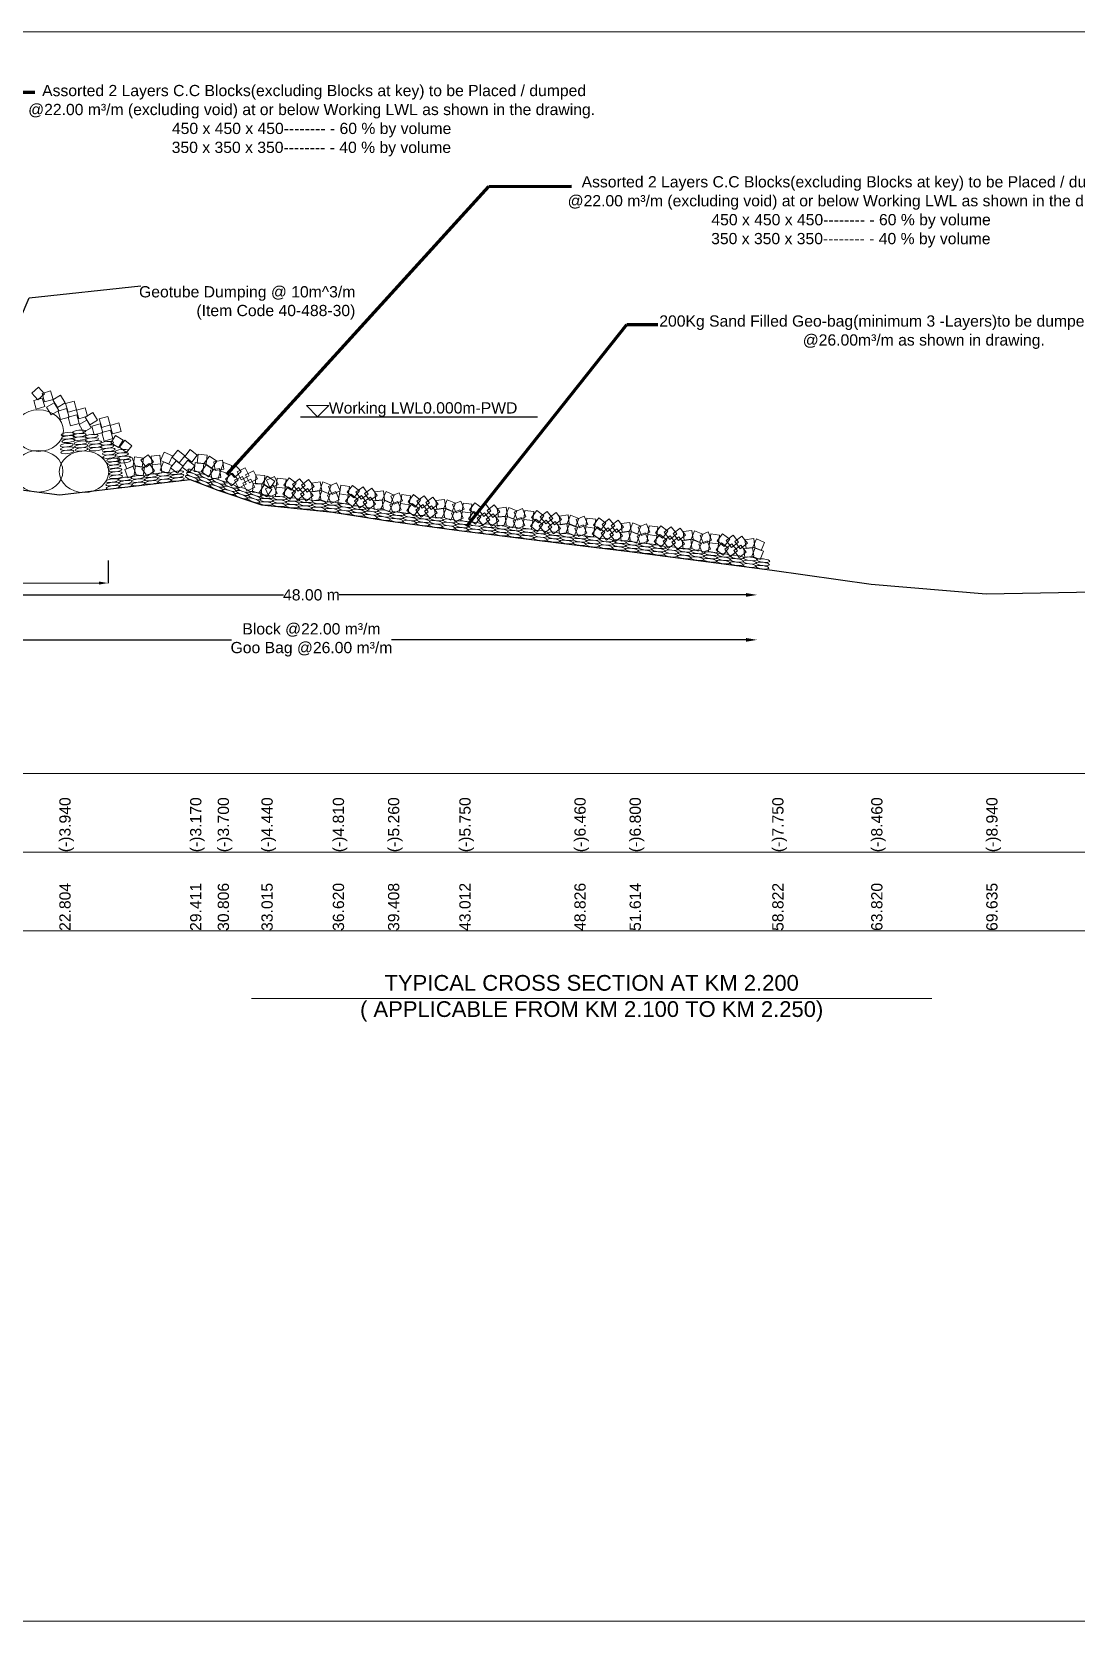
# Model space of a CAD drawing. Header units: inches. Extents: x 91231 to 269365, y -29123 to -11572.
# Drawn here: x 165562 to 170205, y -23047 to -15976 of the extents above; entities that cross this region are included whole.
import ezdxf

# ---------------------------------------------------------------- set-up
doc = ezdxf.new("R2010")
doc.units = ezdxf.units.IN
doc.header["$LTSCALE"] = 7
doc.header["$MEASUREMENT"] = 0
doc.header["$PDMODE"] = 3
for name, color, linetype, lineweight in [('Cross section Data Border', 7, 'Continuous', 9), ('Cross Section Labels', 7, 'Continuous', 9), ('Existing_Bed_Level for Xsection', 7, 'Continuous', 25), ('Long Section Labels', 7, 'Continuous', 9)]:
    doc.layers.add(name, color=color, linetype=linetype, lineweight=lineweight)
doc.styles.get("Standard").update_dxf_attribs({"font": 'arial.ttf'})
doc.dimstyles.new('Appron Lebeling Style', dxfattribs={"dimtxt": 50, "dimasz": 50, "dimexe": 0.18, "dimexo": 0.0625, "dimgap": 0.09, "dimtad": 0, "dimtih": 1, "dimtoh": 1, "dimdec": 4, "dimzin": 0, "dimdsep": 46, "dimtxsty": 'Standard', "dimcen": 0.09, "dimse1": 1, "dimse2": 1, "dimadec": 0, "dimazin": 0, "dimtfac": 1, "dimtdec": 4, "dimtofl": 0, "dimtmove": 0, "dimatfit": 3, "dimfxl": 1, "dimtolj": 1, "dimtzin": 0, "dimarcsym": 0})
doc.dimstyles.get("Standard").update_dxf_attribs({"dimtxt": 0.18, "dimasz": 0.18, "dimexe": 0.18, "dimexo": 0.0625, "dimgap": 0.09, "dimtad": 0, "dimtih": 1, "dimtoh": 1, "dimdec": 4, "dimzin": 0, "dimdsep": 46, "dimtxsty": 'Standard', "dimcen": 0.09, "dimadec": 0, "dimazin": 0, "dimtfac": 1, "dimtdec": 4, "dimtofl": 0, "dimtmove": 0, "dimatfit": 3, "dimfxl": 1, "dimtolj": 1, "dimtzin": 0, "dimarcsym": 0})

# ---------------------------------------------------------------- blocks, each defined once
blk = doc.blocks.new('*D3')
at = {"layer": 'Cross Section Labels', "color": 0, "lineweight": -2}
for p, q in [((164873.2, -18481.3), (166681.5, -18481.3)), ((168736.9, -18481.3), (166928.7, -18481.3))]:
    blk.add_line(p, q, dxfattribs=at)
at = {"layer": 'Cross Section Labels', "color": 0}
for points in [[(164873.2, -18473), (164873.2, -18489.6), (164823.2, -18481.3)], [(168736.9, -18473), (168736.9, -18489.6), (168786.9, -18481.3)]]:
    blk.add_solid(points, dxfattribs=at)
at = {"layer": 'Defpoints', "color": 0}
for p in [(164823.2, -17689.3), (168786.9, -18362.5), (168786.9, -18481.3)]:
    blk.add_point(p, dxfattribs=at)
at = {"layer": 'Cross Section Labels', "color": 0, "insert": (166805.1, -18481.3), "char_height": 50, "attachment_point": 5}
blk.add_mtext('\\A1;48.00 m', dxfattribs=at)
blk = doc.blocks.new('*D4')
at = {"layer": 'Cross Section Labels', "color": 0, "lineweight": -2}
for p, q in [((164873.2, -18681.3), (166449.5, -18681.3)), ((168736.9, -18681.3), (167160.7, -18681.3))]:
    blk.add_line(p, q, dxfattribs=at)
at = {"layer": 'Cross Section Labels', "color": 0}
for points in [[(164873.2, -18673), (164873.2, -18689.6), (164823.2, -18681.3)], [(168736.9, -18673), (168736.9, -18689.6), (168786.9, -18681.3)]]:
    blk.add_solid(points, dxfattribs=at)
at = {"layer": 'Defpoints', "color": 0}
for p in [(164823.2, -17689.3), (168786.9, -18362.5), (168786.9, -18681.3)]:
    blk.add_point(p, dxfattribs=at)
at = {"layer": 'Cross Section Labels', "color": 0, "insert": (166805.1, -18681.3), "char_height": 50, "attachment_point": 5}
blk.add_mtext('\\A1;Block @22.00 m³/m ^JGoo Bag @26.00 m³/m ', dxfattribs=at)
blk = doc.blocks.new('*D13')
at = {"layer": 'Defpoints', "color": 0}
for p in [(164823.2, -18340.6), (165900.8, -18328.1), (165900.8, -18428.6)]:
    blk.add_point(p, dxfattribs=at)
at = {"layer": 'Long Section Labels', "color": 0, "lineweight": -2}
for p, q in [((164823.2, -18340.7), (164823.2, -18428.8)), ((165900.8, -18328.1), (165900.8, -18428.8))]:
    blk.add_line(p, q, dxfattribs=at)
at = {"layer": 'Long Section Labels', "color": 0, "lineweight": 0}
for p, q in [((164863.2, -18428.6), (165273.6, -18428.6)), ((165860.8, -18428.6), (165450.5, -18428.6))]:
    blk.add_line(p, q, dxfattribs=at)
at = {"layer": 'Long Section Labels', "color": 0}
for points in [[(164863.2, -18421.9), (164863.2, -18435.2), (164823.2, -18428.6)], [(165860.8, -18421.9), (165860.8, -18435.2), (165900.8, -18428.6)]]:
    blk.add_solid(points, dxfattribs=at)
at = {"layer": 'Long Section Labels', "color": 0, "insert": (165362, -18428.6), "char_height": 40, "attachment_point": 5}
blk.add_mtext('\\A1;12.50m', dxfattribs=at)

msp = doc.modelspace()

# ---------------------------------------------------------------- linework, layer by layer
at = {"layer": 'Cross section Data Border'}
msp.add_lwpolyline([(163150.86651, -19276.02842), (172097.14178, -19276.02842), (172097.14178, -19976.02842), (163150.86651, -19976.02842)], close=True, dxfattribs=at)
msp.add_lwpolyline([(163150.86651, -19626.02842), (172097.14178, -19626.02842)], dxfattribs=at)
at = {"layer": 'Cross Section Labels'}
for points in [[(163050.86651, -15976.02842), (173050.86651, -15976.02842), (173050.86651, -23047.02842), (163050.86651, -23047.02842)], [(166832.40697, -17689.30842), (166882.40697, -17639.30842), (166782.40697, -17639.30842)]]:
    msp.add_lwpolyline(points, close=True, dxfattribs=at)
msp.add_lwpolyline([(166538.86651, -20276.02842), (168050.86651, -20276.02842), (169562.86651, -20276.02842)], dxfattribs=at)
at = {"layer": 'Existing_Bed_Level for Xsection'}
for points in [[(164050.86651, -17369.60442), (164240.98907, -17392.22042), (164434.51876, -17505.56442), (164557.51413, -17504.06842), (164804.464, -17600.42842), (164874.44354, -17932.36442), (164997.51413, -17942.92442), (165120.82145, -18004.70042), (165314.40875, -17977.86042), (165437.51413, -18003.73242), (165684.22288, -18036.02842), (166265.67178, -17968.26842), (166388.42837, -18014.90842), (166582.84716, -18080.02842), (166900.04482, -18112.58842), (167145.42878, -18152.18842), (167462.53725, -18195.30842), (167974.22171, -18257.78842), (168219.54188, -18287.70842), (168853.82943, -18371.30842), (169293.67937, -18433.78842), (169805.37314, -18476.02842), (170367.82952, -18465.46842)], [(166756.26964, -17689.30842), (167809.82983, -17689.30842)]]:
    msp.add_lwpolyline(points, dxfattribs=at)
at = {"layer": 'Long Section Labels'}
for points in [[(165591.14516, -17557.19943), (165562.02002, -17584.03014), (165588.85073, -17613.15527), (165617.97586, -17586.32456)], [(165619.1934, -17643.65923), (165608.4952, -17605.5317), (165570.36767, -17616.2299), (165581.06587, -17654.35743)], [(165656.09237, -17612.19166), (165645.39417, -17574.06413), (165607.26664, -17584.76233), (165617.96484, -17622.88986)], [(165709.7961, -17627.29228), (165689.58747, -17593.23686), (165655.53205, -17613.44549), (165675.74068, -17647.50091)], [(165682.00657, -17660.54954), (165661.79794, -17626.49412), (165627.74252, -17646.70275), (165647.95115, -17680.75816)], [(165716.57709, -17652.61365), (165678.44106, -17663.28149), (165689.10889, -17701.41752), (165727.24492, -17690.74969)], [(165750.37908, -17619.26777), (165712.24304, -17629.93561), (165722.91087, -17668.07164), (165761.04691, -17657.40381)], [(165809.10548, -17686.56065), (165798.40728, -17648.43312), (165760.27975, -17659.13131), (165770.97795, -17697.25884)], [(165853.82693, -17703.95845), (165833.6183, -17669.90304), (165799.56288, -17690.11167), (165819.77151, -17724.16708)], [(165772.20651, -17718.02821), (165761.50831, -17679.90068), (165723.38078, -17690.59888), (165734.07897, -17728.72641)], [(165826.0374, -17737.21571), (165805.82877, -17703.1603), (165771.77335, -17723.36892), (165791.98198, -17757.42434)], [(165866.2808, -17720.4765), (165828.14476, -17731.14433), (165838.81259, -17769.28037), (165876.94863, -17758.61253)], [(165900.08279, -17687.13062), (165861.94675, -17697.79845), (165872.61458, -17735.93449), (165910.75062, -17725.26665)], [(165921.91021, -17785.89105), (165911.21202, -17747.76352), (165873.08448, -17758.46172), (165883.78268, -17796.58925)], [(165958.80918, -17754.42349), (165948.11099, -17716.29596), (165909.98346, -17726.99415), (165920.68165, -17765.12169)], [(165967.78611, -17792.61091), (165934.3104, -17771.45586), (165913.15534, -17804.93157), (165946.63106, -17826.08663)], [(165975.81461, -17792.79176), (165951.2303, -17823.83643), (165982.27497, -17848.42075), (166006.85928, -17817.37608)], [(166006.97035, -17869.01397), (165970.16612, -17883.62933), (165984.78147, -17920.43356), (166021.5857, -17905.8182)], [(166057.67939, -17873.43084), (166018.50062, -17867.67027), (166012.74005, -17906.84904), (166051.91882, -17912.60961)], [(166078.62789, -17857.85417), (166046.84158, -17881.47175), (166070.45916, -17913.25807), (166102.24548, -17889.64048)], [(166131.25233, -17859.01348), (166091.91852, -17863.5973), (166096.50234, -17902.93111), (166135.83615, -17898.34729)], [(166186.75224, -17862.13753), (166150.38686, -17846.46211), (166134.71143, -17882.82749), (166171.07682, -17898.50291)], [(166203.22374, -17884.22559), (166178.63943, -17915.27026), (166209.6841, -17939.85458), (166234.26841, -17908.80991)], [(166210.97293, -17837.3804), (166186.38862, -17868.42507), (166217.43329, -17893.00938), (166242.0176, -17861.96471)], [(166286.23351, -17906.30719), (166255.16927, -17881.7476), (166230.60969, -17912.81184), (166261.67393, -17937.37142)], [(166297.59228, -17859.16145), (166266.52804, -17834.60187), (166241.96846, -17865.66611), (166273.03269, -17890.22569)], [(166340.98055, -17859.38392), (166301.58274, -17855.38743), (166297.58624, -17894.78525), (166336.98406, -17898.78174)], [(166383.94399, -17886.67968), (166351.83202, -17863.50682), (166328.65917, -17895.61879), (166360.77114, -17918.79165)], [(166409.71449, -17882.51381), (166370.61969, -17888.81916), (166376.92504, -17927.91395), (166416.01983, -17921.6086)], [(166011.55417, -17908.34778), (165974.74994, -17922.96314), (165989.3653, -17959.76737), (166026.16953, -17945.15201)], [(166062.26321, -17912.76465), (166023.08444, -17907.00408), (166017.32388, -17946.18285), (166056.50264, -17951.94342)], [(166083.21172, -17897.18798), (166051.4254, -17920.80556), (166075.04299, -17952.59188), (166106.8293, -17928.97429)], [(166135.83615, -17898.34729), (166096.50234, -17902.93111), (166101.08617, -17942.26492), (166140.41998, -17937.6811)], [(166183.81537, -17905.3773), (166147.44999, -17889.70188), (166131.77457, -17926.06726), (166168.13995, -17941.74268)], [(166326.91591, -17896.40211), (166287.51809, -17892.40562), (166283.5216, -17931.80343), (166322.91942, -17935.79992)], [(166369.87935, -17923.69786), (166337.76738, -17900.525), (166314.59452, -17932.63697), (166346.70649, -17955.80983)], [(166395.64984, -17919.53199), (166356.55505, -17925.83734), (166362.86039, -17964.93213), (166401.95518, -17958.62679)], [(166438.97705, -17942.74661), (166401.42741, -17930.16947), (166388.85027, -17967.71911), (166426.39991, -17980.29625)], [(166451.55419, -17905.19697), (166414.00455, -17892.61983), (166401.42741, -17930.16947), (166438.97705, -17942.74661)], [(166479.41298, -17969.51155), (166453.16485, -17939.86032), (166423.51362, -17966.10845), (166449.76175, -17995.75968)], [(166491.99013, -17931.96191), (166465.74199, -17902.31068), (166436.09076, -17928.55881), (166462.33889, -17958.21004)], [(166497.9169, -17953.83908), (166462.46488, -17971.48319), (166480.10899, -18006.9352), (166515.56101, -17989.29109)], [(166510.49404, -17916.28944), (166475.04202, -17933.93355), (166492.68613, -17969.38556), (166528.13815, -17951.74145)], [(166565.69487, -17964.29745), (166548.02253, -17928.8595), (166512.58458, -17946.53183), (166530.25692, -17981.96979)], [(166597.66334, -17949.4399), (166558.13748, -17947.01781), (166555.71539, -17986.54366), (166595.24125, -17988.96576)], [(166641.68118, -17975.00052), (166608.6706, -17953.12675), (166586.79683, -17986.13733), (166619.80741, -18008.0111)], [(166641.06261, -17953.99116), (166604.91575, -17970.16412), (166621.08871, -18006.31098), (166657.23557, -17990.13802)], [(166553.11773, -18001.84709), (166535.44539, -17966.40914), (166500.00744, -17984.08147), (166517.67977, -18019.51943)], [(166585.0862, -17986.98954), (166545.56034, -17984.56745), (166543.13825, -18024.0933), (166582.66411, -18026.5154)], [(166629.10404, -18012.55016), (166596.09346, -17990.67639), (166574.21969, -18023.68697), (166607.23027, -18045.56074)], [(166637.01896, -17993.38417), (166600.8721, -18009.55713), (166617.04506, -18045.70399), (166653.19192, -18029.53103)], [(166688.14334, -18005.91305), (166648.75033, -18001.8694), (166644.70668, -18041.26241), (166684.09969, -18045.30606)], [(166692.18699, -17966.52005), (166652.79398, -17962.4764), (166648.75033, -18001.8694), (166688.14334, -18005.91305)], [(166733.46131, -18023.16727), (166701.35391, -17999.98808), (166678.17472, -18032.09549), (166710.28213, -18055.27467)], [(166737.50496, -17983.77426), (166705.39756, -17960.59508), (166682.21837, -17992.70248), (166714.32578, -18015.88167)], [(166748.08141, -18003.82111), (166717.3571, -18028.80465), (166742.34064, -18059.52895), (166773.06494, -18034.54541)], [(166752.12506, -17964.4281), (166721.40075, -17989.41164), (166746.38429, -18020.13594), (166777.10859, -17995.15241)], [(166812.46023, -18038.56688), (166787.45223, -18007.86248), (166756.74783, -18032.87048), (166781.75583, -18063.57488)], [(166816.50388, -17999.17387), (166791.49588, -17968.46948), (166760.79148, -17993.47747), (166785.79948, -18024.18187)], [(166840.39623, -18017.06549), (166801.3002, -18023.36313), (166807.59784, -18062.45916), (166846.69387, -18056.16153)], [(166844.43988, -17977.67249), (166805.34385, -17983.97013), (166811.64149, -18023.06616), (166850.73752, -18016.76852)], [(166888.94517, -18032.35979), (166851.94386, -18018.25084), (166837.83491, -18055.25216), (166874.83623, -18069.36111)], [(166892.98882, -17992.96679), (166855.98751, -17978.85784), (166841.87856, -18015.85916), (166878.87987, -18029.96811)], [(166912.77, -18021.68972), (166876.62314, -18037.86268), (166892.7961, -18074.00954), (166928.94295, -18057.83658)], [(166916.81365, -17982.29671), (166880.66679, -17998.46967), (166896.83975, -18034.61653), (166932.9866, -18018.44357)], [(166974.61728, -17998.93755), (166935.52308, -17992.62854), (166929.21407, -18031.72274), (166968.30827, -18038.03175)], [(167018.86463, -18018.77688), (166988.14759, -17993.78441), (166963.15512, -18024.50144), (166993.87215, -18049.49391)], [(167034.57622, -18000.30618), (167002.46208, -18023.47602), (167025.63192, -18055.59017), (167057.74607, -18032.42032)], [(167096.84382, -18038.70732), (167073.64841, -18006.61164), (167041.55272, -18029.80705), (167064.74813, -18061.90273)], [(167125.97347, -18018.85301), (167086.57929, -18022.8852), (167090.61147, -18062.27938), (167130.00565, -18058.24719)], [(167173.55945, -18036.92203), (167137.4335, -18020.70243), (167121.21389, -18056.82838), (167157.33984, -18073.04799)], [(167194.84914, -18026.37704), (167158.19046, -18041.35373), (167173.16715, -18078.01241), (167209.82583, -18063.03572)], [(166968.30827, -18038.03175), (166929.21407, -18031.72274), (166922.90506, -18070.81694), (166961.99926, -18077.12595)], [(167012.55562, -18057.87108), (166981.83858, -18032.8786), (166956.84611, -18063.59564), (166987.56314, -18088.58811)], [(167028.26721, -18039.40038), (166996.15307, -18062.57022), (167019.32291, -18094.68436), (167051.43706, -18071.51452)], [(167090.53481, -18077.80152), (167067.3394, -18045.70583), (167035.24371, -18068.90124), (167058.43912, -18100.99693)], [(167119.66445, -18057.94721), (167080.27027, -18061.9794), (167084.30246, -18101.37358), (167123.69664, -18097.34139)], [(167167.25044, -18076.01623), (167131.12449, -18059.79663), (167114.90488, -18095.92258), (167151.03083, -18112.14218)], [(167189.51349, -18065.61594), (167152.85481, -18080.59262), (167167.83149, -18117.2513), (167204.49017, -18102.27462)], [(167240.19866, -18079.81766), (167200.95976, -18074.482), (167195.62411, -18113.7209), (167234.863, -18119.05655)], [(167245.53431, -18040.57876), (167206.29542, -18035.24311), (167200.95976, -18074.482), (167240.19866, -18079.81766)], [(167284.92531, -18098.5514), (167253.59675, -18074.3299), (167229.37524, -18105.65846), (167260.70381, -18129.87996)], [(167290.26096, -18059.31251), (167258.9324, -18035.091), (167234.7109, -18066.41956), (167266.03946, -18090.64107)], [(167300.1731, -18079.696), (167268.64459, -18103.65666), (167292.60525, -18135.18517), (167324.13375, -18111.22451)], [(167305.50875, -18040.45711), (167273.98024, -18064.41777), (167297.9409, -18095.94627), (167329.46941, -18071.98561)], [(167363.37565, -18116.53807), (167339.38989, -18085.02865), (167307.88048, -18109.01441), (167331.86624, -18140.52383)], [(167368.71131, -18077.29917), (167344.72555, -18045.78976), (167313.21613, -18069.77551), (167337.20189, -18101.28493)], [(167392.00297, -18095.96607), (167352.72114, -18100.97588), (167357.73095, -18140.25771), (167397.01278, -18135.2479)], [(167397.33862, -18056.72718), (167358.0568, -18061.73699), (167363.0666, -18101.01881), (167402.34843, -18096.00901)], [(167440.02324, -18112.84711), (167403.50542, -18097.53016), (167388.18847, -18134.04798), (167424.70629, -18149.36493)], [(167445.35889, -18073.60821), (167408.84107, -18058.29127), (167393.52412, -18094.80909), (167430.04194, -18110.12603)], [(167469.5214, -18063.72662), (167432.86272, -18078.70331), (167447.8394, -18115.36199), (167484.49808, -18100.3853)], [(167518.59962, -18077.15241), (167479.29158, -18072.35264), (167474.49181, -18111.66068), (167513.79986, -18116.46045)], [(167563.57772, -18095.27414), (167531.92159, -18071.48235), (167508.1298, -18103.13848), (167539.78593, -18126.93027)], [(167578.56682, -18076.21245), (167547.36817, -18100.60106), (167571.75679, -18131.79971), (167602.95543, -18107.41109)], [(167642.26618, -18112.18873), (167617.85273, -18081.00951), (167586.67351, -18105.42297), (167611.08697, -18136.60218)], [(167670.61014, -18091.22805), (167631.40033, -18096.77337), (167636.94564, -18135.98318), (167676.15546, -18130.43786)], [(167718.85627, -18107.4523), (167682.13286, -18092.63505), (167667.3156, -18129.35846), (167704.03901, -18144.17572)], [(167742.8817, -18097.24195), (167706.43078, -18112.71743), (167721.90625, -18149.16835), (167758.35717, -18133.69287)], [(167464.18574, -18102.96552), (167427.52706, -18117.9422), (167442.50375, -18154.60088), (167479.16243, -18139.6242)], [(167513.79986, -18116.46045), (167474.49181, -18111.66068), (167469.69205, -18150.96872), (167509.00009, -18155.76849)], [(167558.77796, -18134.58218), (167527.12182, -18110.79039), (167503.33003, -18142.44652), (167534.98616, -18166.23832)], [(167573.76705, -18115.52049), (167542.56841, -18139.90911), (167566.95702, -18171.10775), (167598.15567, -18146.71914)], [(167637.46641, -18151.49677), (167613.05296, -18120.31756), (167581.87375, -18144.73101), (167606.2872, -18175.91022)], [(167665.81037, -18130.53609), (167626.60056, -18136.08141), (167632.14587, -18175.29122), (167671.35569, -18169.7459)], [(167714.0565, -18146.76035), (167677.33309, -18131.94309), (167662.51583, -18168.6665), (167699.23924, -18183.48376)], [(167738.08193, -18136.54999), (167701.63101, -18152.02547), (167717.10649, -18188.47639), (167753.55741, -18173.00091)], [(167788.95616, -18150.05882), (167749.64811, -18145.25905), (167744.84835, -18184.5671), (167784.15639, -18189.36686)], [(167793.75592, -18110.75078), (167754.44788, -18105.95101), (167749.64811, -18145.25905), (167788.95616, -18150.05882)], [(167833.93426, -18168.18056), (167802.27812, -18144.38877), (167778.48633, -18176.0449), (167810.14246, -18199.83669)], [(167838.73402, -18128.87251), (167807.07789, -18105.08072), (167783.2861, -18136.73685), (167814.94223, -18160.52865)], [(167848.92335, -18149.11886), (167817.72471, -18173.50748), (167842.11332, -18204.70612), (167873.31197, -18180.31751)], [(167853.72312, -18109.81082), (167822.52447, -18134.19944), (167846.91309, -18165.39808), (167878.11173, -18141.00947)], [(167912.62271, -18185.09514), (167888.20926, -18153.91593), (167857.03005, -18178.32938), (167881.4435, -18209.5086)], [(167917.42248, -18145.7871), (167893.00903, -18114.60789), (167861.82981, -18139.02134), (167886.24327, -18170.20055)], [(167940.96667, -18164.13447), (167901.75686, -18169.67978), (167907.30217, -18208.8896), (167946.51199, -18203.34428)], [(167945.76644, -18124.82642), (167906.55662, -18130.37174), (167912.10194, -18169.58155), (167951.31175, -18164.03624)], [(167989.2128, -18180.35872), (167952.48939, -18165.54146), (167937.67213, -18202.26487), (167974.39554, -18217.08213)], [(167994.01257, -18141.05068), (167957.28916, -18126.23342), (167942.4719, -18162.95683), (167979.19531, -18177.77409)], [(168013.22584, -18170.14285), (167976.77711, -18185.62348), (167992.25774, -18222.07222), (168028.70647, -18206.59159)], [(168018.02005, -18130.83413), (167981.57132, -18146.31476), (167997.05195, -18182.76349), (168033.50068, -18167.28287)], [(168068.89619, -18144.33577), (168029.58747, -18139.54156), (168024.79326, -18178.85028), (168064.10198, -18183.64449)], [(168113.87685, -18162.45115), (168082.21736, -18138.66383), (168058.43004, -18170.32333), (168090.08953, -18194.11064)], [(168128.86325, -18143.38734), (168097.66805, -18167.78036), (168122.06108, -18198.97556), (168153.25628, -18174.58254)], [(168192.5677, -18179.35461), (168168.14984, -18148.17885), (168136.97408, -18172.59671), (168161.39193, -18203.77247)], [(168220.90869, -18158.38993), (168181.69966, -18163.94079), (168187.25052, -18203.14982), (168226.45955, -18197.59896)], [(168270.24986, -18175.09306), (168233.66949, -18159.9261), (168218.50253, -18196.50647), (168255.0829, -18211.67343)], [(168294.37161, -18165.11239), (168257.7747, -18180.23939), (168272.9017, -18216.8363), (168309.49861, -18201.7093)], [(168064.10198, -18183.64449), (168024.79326, -18178.85028), (168019.99905, -18218.159), (168059.30777, -18222.95321)], [(168109.08264, -18201.75987), (168077.42314, -18177.97255), (168053.63583, -18209.63205), (168085.29532, -18233.41936)], [(168124.06904, -18182.69606), (168092.87384, -18207.08908), (168117.26687, -18238.28428), (168148.46206, -18213.89126)], [(168187.77348, -18218.66334), (168163.35563, -18187.48757), (168132.17986, -18211.90543), (168156.59772, -18243.08119)], [(168216.11448, -18197.69865), (168176.90545, -18203.24951), (168182.45631, -18242.45854), (168221.66534, -18236.90768)], [(168265.07528, -18214.35352), (168228.49491, -18199.18656), (168213.32795, -18235.76693), (168249.90832, -18250.93388)], [(168289.19703, -18204.37285), (168252.60012, -18219.49985), (168267.72711, -18256.09676), (168304.32403, -18240.96976)], [(168339.94005, -18218.36645), (168300.67959, -18213.19187), (168295.50501, -18252.45233), (168334.76547, -18257.62691)], [(168345.11464, -18179.10599), (168305.85418, -18173.93141), (168300.67959, -18213.19187), (168339.94005, -18218.36645)], [(168384.74321, -18236.9165), (168353.31551, -18212.82376), (168329.22277, -18244.25145), (168360.65047, -18268.34419)], [(168389.91779, -18197.65604), (168358.4901, -18173.5633), (168334.39736, -18204.99099), (168365.82505, -18229.08373)], [(168399.91349, -18217.99868), (168368.48357, -18242.08852), (168392.57341, -18273.51844), (168424.00333, -18249.4286)], [(168405.08807, -18178.73822), (168373.65816, -18202.82806), (168397.748, -18234.25798), (168429.17791, -18210.16814)], [(168463.2667, -18254.58107), (168439.15184, -18223.17035), (168407.74112, -18247.28521), (168431.85598, -18278.69593)], [(168468.44129, -18215.32061), (168444.32642, -18183.90989), (168412.9157, -18208.02475), (168437.03056, -18239.43548)], [(168491.80935, -18233.89178), (168452.54842, -18239.06274), (168457.71938, -18278.32368), (168496.98032, -18273.15271)], [(168496.98394, -18194.63132), (168457.723, -18199.80228), (168462.89397, -18239.06322), (168502.1549, -18233.89225)], [(168539.89849, -18250.57561), (168503.31812, -18235.40865), (168488.15117, -18271.98902), (168524.73153, -18287.15597)], [(168545.07308, -18211.31515), (168508.49271, -18196.14819), (168493.32575, -18232.72856), (168529.90612, -18247.89552)], [(168564.02025, -18240.59494), (168527.42333, -18255.72194), (168542.55033, -18292.31885), (168579.14724, -18277.19185)], [(168569.19483, -18201.33448), (168532.59792, -18216.46148), (168547.72492, -18253.05839), (168584.32183, -18237.93139)], [(168619.93785, -18215.32808), (168580.67739, -18210.1535), (168575.50281, -18249.41396), (168614.76327, -18254.58854)], [(168664.74101, -18233.87813), (168633.31331, -18209.78539), (168609.22058, -18241.21308), (168640.64827, -18265.30582)], [(168679.91129, -18214.96031), (168648.48137, -18239.05015), (168672.57121, -18270.48007), (168704.00113, -18246.39023)], [(168743.2645, -18251.5427), (168719.14964, -18220.13198), (168687.73892, -18244.24684), (168711.85378, -18275.65757)], [(168771.80715, -18230.85341), (168732.54622, -18236.02437), (168737.71718, -18275.28531), (168776.97812, -18270.11434)], [(168819.89629, -18247.53724), (168783.31592, -18232.37028), (168768.14897, -18268.95065), (168804.72933, -18284.11761)], [(168614.76327, -18254.58854), (168575.50281, -18249.41396), (168570.32823, -18288.67442), (168609.58869, -18293.849)], [(168659.56642, -18273.13859), (168628.13873, -18249.04585), (168604.04599, -18280.47354), (168635.47369, -18304.56628)], [(168674.7367, -18254.22077), (168643.30679, -18278.31061), (168667.39663, -18309.74053), (168698.82654, -18285.65069)], [(168738.08992, -18290.80316), (168713.97506, -18259.39244), (168682.56433, -18283.5073), (168706.6792, -18314.91802)], [(168766.63257, -18270.11387), (168727.37163, -18275.28483), (168732.5426, -18314.54577), (168771.80354, -18309.3748)], [(168814.72171, -18286.7977), (168778.14134, -18271.63074), (168762.97438, -18308.21111), (168799.55475, -18323.37807)]]:
    msp.add_lwpolyline(points, close=True, dxfattribs=at)
for centre, major_axis, ratio in [((165592.12523, -17750.28381), (110, 0), 0.84), ((165772.22479, -17755.93947), (29.08954, 3.38999), 0.255), ((165716.50161, -17815.22954), (29.08954, 3.38999), 0.255), ((165721.34713, -17765.61948), (29.08954, 3.38999), 0.255), ((165723.0788, -17780.47892), (29.08954, 3.38999), 0.255), ((165724.81046, -17795.33836), (29.08954, 3.38999), 0.255), ((165773.95646, -17770.79891), (29.08954, 3.38999), 0.255), ((165775.68812, -17785.65835), (29.08954, 3.38999), 0.255), ((165779.49341, -17804.3395), (29.08954, 3.38999), 0.255), ((165781.22508, -17819.19894), (29.08954, 3.38999), 0.255), ((165827.99676, -17775.17173), (29.08954, 3.38999), 0.255), ((165829.72843, -17790.03117), (29.08954, 3.38999), 0.255), ((165842.48522, -17803.12947), (29.08954, 3.38999), 0.255), ((165844.21689, -17817.98891), (29.08954, 3.38999), 0.255), ((165895.78666, -17806.33588), (29.08954, 3.38999), 0.255), ((165897.51832, -17821.19532), (29.08954, 3.38999), 0.255), ((165590.13444, -17931.18602), (110, 0), 0.84), ((165794.13092, -17933.17372), (110, 0), 0.84), ((165718.23327, -17830.08898), (29.08954, 3.38999), 0.255), ((165719.96494, -17844.94842), (29.08954, 3.38999), 0.255), ((165782.95675, -17834.05838), (29.08954, 3.38999), 0.255), ((165845.94855, -17832.84835), (29.08954, 3.38999), 0.255), ((165903.0546, -17835.79959), (29.08954, 3.38999), 0.255), ((165904.78627, -17850.65903), (29.08954, 3.38999), 0.255), ((165906.51794, -17865.51847), (29.08954, 3.38999), 0.255), ((165924.66262, -17880.65387), (29.08954, 3.38999), 0.255), ((165926.39428, -17895.51331), (29.08954, 3.38999), 0.255), ((165960.33762, -17842.03801), (29.08954, 3.38999), 0.255), ((165962.06929, -17856.89745), (29.08954, 3.38999), 0.255), ((165971.14332, -17871.46157), (29.08954, 3.38999), 0.255), ((165972.87499, -17886.32101), (29.08954, 3.38999), 0.255), ((165928.12595, -17910.37275), (29.08954, 3.38999), 0.255), ((165932.2409, -17926.07208), (29.08954, 3.38999), 0.255), ((165933.97257, -17940.93152), (29.08954, 3.38999), 0.255), ((165935.70424, -17955.79095), (29.08954, 3.38999), 0.255), ((165976.29038, -17965.34002), (29.08954, 3.38999), 0.255), ((166032.65457, -17957.77032), (29.08954, 3.38999), 0.255), ((166090.83364, -17950.99033), (29.08954, 3.38999), 0.255), ((166092.56531, -17965.84977), (29.08954, 3.38999), 0.255), ((166149.01272, -17944.21035), (29.08954, 3.38999), 0.255), ((166150.74439, -17959.06979), (29.08954, 3.38999), 0.255), ((166207.19179, -17937.43037), (29.08954, 3.38999), 0.255), ((166208.92346, -17952.28981), (29.08954, 3.38999), 0.255), ((166210.65513, -17967.14924), (29.08954, 3.38999), 0.255), ((166272.11954, -17962.71648), (27.377, -10.40159), 0.255), ((166277.43285, -17948.73184), (27.377, -10.40159), 0.255), ((166282.74616, -17934.74719), (27.377, -10.40159), 0.255), ((166332.18686, -17969.53501), (27.377, -10.40159), 0.255), ((166337.50017, -17955.55037), (27.377, -10.40159), 0.255), ((165918.50526, -17972.90972), (29.08954, 3.38999), 0.255), ((165920.23692, -17987.76916), (29.08954, 3.38999), 0.255), ((165921.96859, -18002.6286), (29.08954, 3.38999), 0.255), ((165978.02204, -17980.19946), (29.08954, 3.38999), 0.255), ((165979.75371, -17995.0589), (29.08954, 3.38999), 0.255), ((166034.38624, -17972.62976), (29.08954, 3.38999), 0.255), ((166036.1179, -17987.4892), (29.08954, 3.38999), 0.255), ((166094.29698, -17980.70921), (29.08954, 3.38999), 0.255), ((166152.47605, -17973.92923), (29.08954, 3.38999), 0.255), ((166326.87354, -17983.51966), (27.377, -10.40159), 0.255), ((166381.62755, -18004.32283), (27.377, -10.40159), 0.255), ((166386.94086, -17990.33819), (27.377, -10.40159), 0.255), ((166392.25417, -17976.35354), (27.377, -10.40159), 0.255), ((166436.75089, -18023.20547), (27.77005, -9.30149), 0.255), ((166441.50225, -18009.02005), (27.77005, -9.30149), 0.255), ((166446.25362, -17994.83463), (27.77005, -9.30149), 0.255), ((166492.29098, -18041.80846), (27.77005, -9.30149), 0.255), ((166497.04234, -18027.62304), (27.77005, -9.30149), 0.255), ((166501.79371, -18013.43762), (27.77005, -9.30149), 0.255), ((166557.3338, -18032.0406), (27.77005, -9.30149), 0.255), ((166547.83107, -18060.41144), (27.77005, -9.30149), 0.255), ((166552.58243, -18046.22602), (27.77005, -9.30149), 0.255), ((166602.6502, -18074.54188), (29.13332, -2.9905), 0.255), ((166604.17781, -18059.66007), (29.13332, -2.9905), 0.255), ((166605.70541, -18044.77827), (29.13332, -2.9905), 0.255), ((166660.91684, -18080.52288), (29.13332, -2.9905), 0.255), ((166662.44444, -18065.64108), (29.13332, -2.9905), 0.255), ((166663.97204, -18050.75928), (29.13332, -2.9905), 0.255), ((166719.18347, -18086.50389), (29.13332, -2.9905), 0.255), ((166720.71107, -18071.62209), (29.13332, -2.9905), 0.255), ((166722.23867, -18056.74029), (29.13332, -2.9905), 0.255), ((166777.4501, -18092.4849), (29.13332, -2.9905), 0.255), ((166778.9777, -18077.6031), (29.13332, -2.9905), 0.255), ((166780.5053, -18062.72129), (29.13332, -2.9905), 0.255), ((166835.71673, -18098.46591), (29.13332, -2.9905), 0.255), ((166837.24433, -18083.5841), (29.13332, -2.9905), 0.255), ((166838.77194, -18068.7023), (29.13332, -2.9905), 0.255), ((166893.98337, -18104.44691), (29.13332, -2.9905), 0.255), ((166895.51097, -18089.56511), (29.13332, -2.9905), 0.255), ((166897.03857, -18074.68331), (29.13332, -2.9905), 0.255), ((166954.67111, -18098.67367), (28.91233, -4.66586), 0.255), ((166957.05451, -18083.90475), (28.91233, -4.66586), 0.255), ((167012.49577, -18108.0054), (28.91233, -4.66586), 0.255), ((167014.87918, -18093.23648), (28.91233, -4.66586), 0.255), ((167072.70384, -18102.56821), (28.91233, -4.66586), 0.255), ((166952.2877, -18113.44259), (28.91233, -4.66586), 0.255), ((167010.11237, -18122.77432), (28.91233, -4.66586), 0.255), ((167067.93703, -18132.10604), (28.91233, -4.66586), 0.255), ((167070.32043, -18117.33712), (28.91233, -4.66586), 0.255), ((167125.76169, -18141.43777), (28.91233, -4.66586), 0.255), ((167128.1451, -18126.66885), (28.91233, -4.66586), 0.255), ((167130.5285, -18111.89993), (28.91233, -4.66586), 0.255), ((167183.53932, -18149.8218), (29.01934, -3.94601), 0.255), ((167185.55501, -18134.99822), (29.01934, -3.94601), 0.255), ((167187.5707, -18120.17464), (29.01934, -3.94601), 0.255), ((167241.578, -18157.71383), (29.01934, -3.94601), 0.255), ((167243.59369, -18142.89025), (29.01934, -3.94601), 0.255), ((167245.60939, -18128.06667), (29.01934, -3.94601), 0.255), ((167299.61669, -18165.60585), (29.01934, -3.94601), 0.255), ((167301.63238, -18150.78227), (29.01934, -3.94601), 0.255), ((167303.64807, -18135.95869), (29.01934, -3.94601), 0.255), ((167357.65537, -18173.49788), (29.01934, -3.94601), 0.255), ((167359.67106, -18158.6743), (29.01934, -3.94601), 0.255), ((167361.68675, -18143.85072), (29.01934, -3.94601), 0.255), ((167415.69406, -18181.38991), (29.01934, -3.94601), 0.255), ((167417.70975, -18166.56632), (29.01934, -3.94601), 0.255), ((167419.72544, -18151.74274), (29.01934, -3.94601), 0.255), ((167475.46271, -18174.28003), (29.07048, -3.54969), 0.255), ((167477.27596, -18159.43033), (29.07048, -3.54969), 0.255), ((167533.60368, -18181.37942), (29.07048, -3.54969), 0.255), ((167535.41692, -18166.52972), (29.07048, -3.54969), 0.255), ((167593.55789, -18173.62911), (29.07048, -3.54969), 0.255), ((167651.69885, -18180.72849), (29.07048, -3.54969), 0.255), ((167473.64947, -18189.12974), (29.07048, -3.54969), 0.255), ((167531.79043, -18196.22913), (29.07048, -3.54969), 0.255), ((167589.9314, -18203.32852), (29.07048, -3.54969), 0.255), ((167591.74464, -18188.47881), (29.07048, -3.54969), 0.255), ((167648.07236, -18210.42791), (29.07048, -3.54969), 0.255), ((167649.8856, -18195.5782), (29.07048, -3.54969), 0.255), ((167706.21332, -18217.52729), (29.07048, -3.54969), 0.255), ((167708.02657, -18202.67759), (29.07048, -3.54969), 0.255), ((167709.83981, -18187.82788), (29.07048, -3.54969), 0.255), ((167764.35428, -18224.62668), (29.07048, -3.54969), 0.255), ((167766.16753, -18209.77698), (29.07048, -3.54969), 0.255), ((167767.98077, -18194.92727), (29.07048, -3.54969), 0.255), ((167822.49525, -18231.72607), (29.07048, -3.54969), 0.255), ((167824.30849, -18216.87637), (29.07048, -3.54969), 0.255), ((167826.12174, -18202.02666), (29.07048, -3.54969), 0.255), ((167880.63621, -18238.82546), (29.07048, -3.54969), 0.255), ((167882.44946, -18223.97576), (29.07048, -3.54969), 0.255), ((167884.2627, -18209.12605), (29.07048, -3.54969), 0.255), ((167938.77717, -18245.92485), (29.07048, -3.54969), 0.255), ((167940.59042, -18231.07515), (29.07048, -3.54969), 0.255), ((167942.40366, -18216.22544), (29.07048, -3.54969), 0.255), ((167998.72861, -18238.17107), (29.07098, -3.54559), 0.255), ((168000.53976, -18223.32111), (29.07098, -3.54559), 0.255), ((168056.87057, -18245.26225), (29.07098, -3.54559), 0.255), ((168058.68172, -18230.41229), (29.07098, -3.54559), 0.255), ((168115.01254, -18252.35342), (29.07098, -3.54559), 0.255), ((168116.82369, -18237.50346), (29.07098, -3.54559), 0.255), ((168174.96565, -18244.59463), (29.07098, -3.54559), 0.255), ((168233.45576, -18251.81884), (29.03529, -3.82689), 0.255), ((167996.91746, -18253.02104), (29.07098, -3.54559), 0.255), ((168055.05943, -18260.11221), (29.07098, -3.54559), 0.255), ((168113.20139, -18267.20338), (29.07098, -3.54559), 0.255), ((168171.34336, -18274.29455), (29.07098, -3.54559), 0.255), ((168173.15451, -18259.44459), (29.07098, -3.54559), 0.255), ((168229.54608, -18281.4823), (29.03529, -3.82689), 0.255), ((168231.50092, -18266.65057), (29.03529, -3.82689), 0.255), ((168287.61666, -18289.13608), (29.03529, -3.82689), 0.255), ((168289.5715, -18274.30435), (29.03529, -3.82689), 0.255), ((168291.52634, -18259.47262), (29.03529, -3.82689), 0.255), ((168345.68724, -18296.78987), (29.03529, -3.82689), 0.255), ((168347.64208, -18281.95814), (29.03529, -3.82689), 0.255), ((168349.59693, -18267.12641), (29.03529, -3.82689), 0.255), ((168403.75782, -18304.44365), (29.03529, -3.82689), 0.255), ((168405.71266, -18289.61192), (29.03529, -3.82689), 0.255), ((168407.66751, -18274.78019), (29.03529, -3.82689), 0.255), ((168461.8284, -18312.09744), (29.03529, -3.82689), 0.255), ((168463.78325, -18297.26571), (29.03529, -3.82689), 0.255), ((168465.73809, -18282.43398), (29.03529, -3.82689), 0.255), ((168519.89899, -18319.75122), (29.03529, -3.82689), 0.255), ((168521.85383, -18304.91949), (29.03529, -3.82689), 0.255), ((168523.80867, -18290.08776), (29.03529, -3.82689), 0.255), ((168579.92441, -18312.57328), (29.03529, -3.82689), 0.255), ((168581.87925, -18297.74155), (29.03529, -3.82689), 0.255), ((168637.99499, -18320.22706), (29.03529, -3.82689), 0.255), ((168639.94983, -18305.39533), (29.03529, -3.82689), 0.255), ((168698.02042, -18313.04912), (29.03529, -3.82689), 0.255), ((168756.091, -18320.70291), (29.03529, -3.82689), 0.255), ((168577.96957, -18327.40501), (29.03529, -3.82689), 0.255), ((168636.04015, -18335.05879), (29.03529, -3.82689), 0.255), ((168694.11073, -18342.71258), (29.03529, -3.82689), 0.255), ((168696.06557, -18327.88085), (29.03529, -3.82689), 0.255), ((168752.18131, -18350.36636), (29.03529, -3.82689), 0.255), ((168754.13616, -18335.53463), (29.03529, -3.82689), 0.255), ((168810.25189, -18358.02015), (29.03529, -3.82689), 0.255), ((168812.20674, -18343.18842), (29.03529, -3.82689), 0.255), ((168814.16158, -18328.35669), (29.03529, -3.82689), 0.255)]:
    msp.add_ellipse(centre, major_axis=major_axis, ratio=ratio, dxfattribs=at)

# ---------------------------------------------------------------- texts
at = {"layer": 'Cross Section Labels'}
for s, p in [(' Assorted 2 Layers C.C Blocks(excluding Blocks at key) to be Placed / dumped', (165588.32054, -16262.41017)), ('@22.00 m³/m (excluding void) at or below Working LWL as shown in the drawing.', (165545.73868, -16346.66438)), ('450 x 450 x 450-------- - 60 %%% by volume', (166184.80758, -16430.85037)), ('350 x 350 x 350-------- - 40 %%% by volume', (166183.78438, -16515.03637)), (' Assorted 2 Layers C.C Blocks(excluding Blocks at key) to be Placed / dumped', (167986.72875, -16668.35577)), ('@22.00 m³/m (excluding void) at or below Working LWL as shown in the drawing.', (167944.1469, -16752.60998)), ('450 x 450 x 450-------- - 60 %%% by volume', (168583.21579, -16836.79597)), ('350 x 350 x 350-------- - 40 %%% by volume', (168582.1926, -16920.98196)), ('200Kg Sand Filled Geo-bag(minimum 3 -Layers)to be dumped on River Bed', (168351.57544, -17287.71229)), ('@26.00m³/m as shown in drawing.', (168989.4165, -17371.9665))]:
    msp.add_text(s, height=50, dxfattribs=at).set_placement(p)
for s, insert, char_height, attachment_point in [('Geotube Dumping @ 10m^ 3/m\\P(Item Code 40-488-30)', (167000.2204, -17256.03205), 50, 9), ('Working LWL0.000m-PWD', (166882.40697, -17689.30842), 50, 7), ('TYPICAL CROSS SECTION AT KM 2.200^J( APPLICABLE FROM KM 2.100 TO KM 2.250)', (168050.86651, -20276.02842), 70, 5)]:
    msp.add_mtext(s, dxfattribs=dict(at, insert=insert, char_height=char_height, attachment_point=attachment_point))
at = {"layer": 'Long Section Labels', "char_height": 50, "attachment_point": 1, "rotation": 90}
for s, insert in [('(-)3.940', (165684.22288, -19626.02842)), ('(-)3.170', (166265.67178, -19626.02842)), ('(-)3.700', (166388.42837, -19626.02842)), ('(-)4.440', (166582.84716, -19626.02842)), ('(-)4.810', (166900.04482, -19626.02842)), ('(-)5.260', (167145.42878, -19626.02842)), ('(-)5.750', (167462.53725, -19626.02842)), ('(-)6.460', (167974.22171, -19626.02842)), ('(-)6.800', (168219.54188, -19626.02842)), ('(-)7.750', (168853.82943, -19626.02842)), ('(-)8.460', (169293.67937, -19626.02842)), ('(-)8.940', (169805.37314, -19626.02842)), ('22.804', (165684.22288, -19976.02842)), ('29.411', (166265.67178, -19976.02842)), ('30.806', (166388.42837, -19976.02842)), ('33.015', (166582.84716, -19976.02842)), ('36.620', (166900.04482, -19976.02842)), ('39.408', (167145.42878, -19976.02842)), ('43.012', (167462.53725, -19976.02842)), ('48.826', (167974.22171, -19976.02842)), ('51.614', (168219.54188, -19976.02842)), ('58.822', (168853.82943, -19976.02842)), ('63.820', (169293.67937, -19976.02842)), ('69.635', (169805.37314, -19976.02842))]:
    msp.add_mtext(s, dxfattribs=dict(at, insert=insert))

# ---------------------------------------------------------------- dimensions: what is measured, and where the dimension line sits
at = {"layer": 'Cross Section Labels'}
for base, text, picture, middle in [((168786.93963, -18481.30842), '48.00 m', '*D3', (166805.07076, -18481.30842)), ((168786.93963, -18681.30842), 'Block @22.00 m³/m ^JGoo Bag @26.00 m³/m ', '*D4', (166805.07076, -18681.30842))]:
    dim = msp.add_linear_dim(base=base, p1=(164823.20189, -17689.30842), p2=(168786.93963, -18362.49225), text=text, dimstyle='Appron Lebeling Style', dxfattribs=at)
    dim.commit()
    dim.dimension.update_dxf_attribs({"geometry": picture, "text_midpoint": middle})
at = {"layer": 'Long Section Labels'}
dim = msp.add_linear_dim(base=(165900.83721, -18428.57495), p1=(164823.20189, -18340.62461), p2=(165900.83721, -18328.06016), text='12.50m', dimstyle='Standard', override={"dimtxt": 40, "dimasz": 40, "dimlwd": 0}, dxfattribs=at)
dim.commit()
dim.dimension.update_dxf_attribs({"geometry": '*D13', "text_midpoint": (165362.01955, -18428.57495)})

# ---------------------------------------------------------------- leaders
at = {"color": 0, "linetype": 'Continuous', "lineweight": -3, "ltscale": 0.5}
for points in [[(164962.40895, -17554.75508), (165208.02701, -16244.40391), (165574.99037, -16243.91325)], [(166428.91454, -17945.5755), (167594.36231, -16663.86611), (167961.32566, -16663.37544)], [(167495.33559, -18176.14807), (168206.78359, -17277.63583), (168345.29898, -17277.63583)]]:
    msp.add_leader(points, dimstyle='Standard', override={"dimtxt": 0.9, "dimasz": 0.7, "dimclrd": 7, "dimclre": 7, "dimclrt": 7, "dimlwd": 65535, "dimlwe": 65535}, dxfattribs=at)
at = {"layer": 'Cross Section Labels'}
msp.add_leader([(165257.99912, -17840.39915), (165550.48277, -17159.65105), (166046.70744, -17106.22532)], dimstyle='Standard', override={"dimasz": 72}, dxfattribs=at)

doc.saveas('drawing.dxf')
